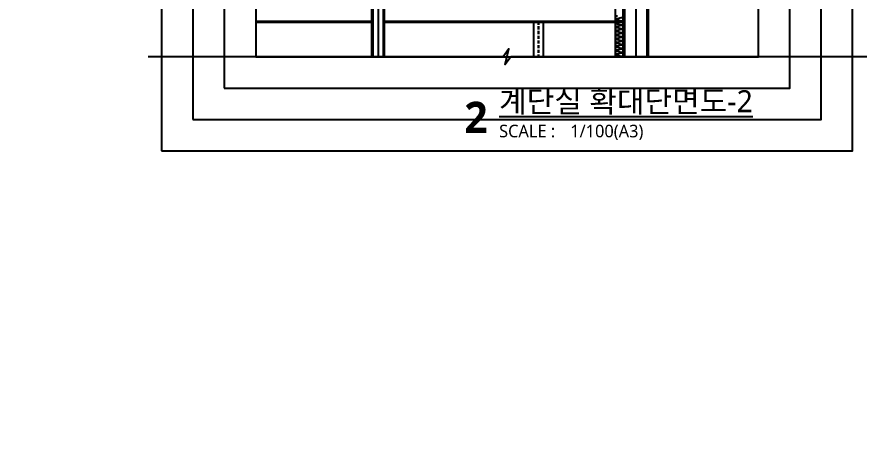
# Model space of a CAD drawing. Header units: millimetres. Extents: x 2325 to 124624, y 1250 to 28650.
# Drawn here: x 63436 to 76965, y 10999 to 17703 of the extents above; entities that cross this region are included whole.
import ezdxf
from ezdxf.enums import TextEntityAlignment as Align
from ezdxf.xclip import XClip

# ---------------------------------------------------------------- set-up
doc = ezdxf.new("R2010")
doc.units = ezdxf.units.MM
doc.header["$LTSCALE"] = 200
doc.header["$XCLIPFRAME"] = 0
doc.linetypes.add('CEN-GAUN', pattern=[32.2, 30, -1, 0.2, -1])
doc.linetypes.add('HIDDEN', pattern=[0.375, 0.25, -0.125])
for name, color, linetype in [('0-S-col', 4, 'Continuous'), ('A-ELE9', 9, 'Continuous'), ('CEN', 1, 'CEN-GAUN'), ('ELE-6', 6, 'Continuous'), ('HAT-254', 254, 'Continuous'), ('Insul', 252, 'Continuous'), ('SYM', 6, 'Continuous')]:
    doc.layers.add(name, color=color, linetype=linetype)
doc.layers.add('02Waste', color=171, linetype='Continuous', plot=False)
doc.styles.add('맑은고딕B', font='malgunbd.ttf')
doc.styles.add('스타일1', font='malgun.ttf')

# ---------------------------------------------------------------- blocks, each defined once
blk = doc.blocks.new('dddbbsdfd')
at = {"layer": '0-S-col', "color": 8}
for points in [[(238105.8, 132898.4), (238005.8, 132898.4), (238005.8, 119447.4), (238405.8, 119447.4), (238405.8, 129248.4)], [(234005.8, 126527.5), (234005.8, 129248.4)], [(234026.8, 126528.7), (234026.8, 129248.4)], [(234184.8, 129248.4), (234184.8, 126538)], [(234205.8, 126539.2), (234205.8, 129248.4)], [(238026.8, 129248.4), (238026.8, 119447.4), (238384.8, 119447.4), (238384.8, 129248.4)]]:
    blk.add_lwpolyline(points, dxfattribs=at)
blk.add_lwpolyline([(236580.8, 128660.4), (236730.8, 128660.4), (236730.8, 126698.4), (236580.8, 126698.4)], close=True, dxfattribs=at)
at = {"layer": 'A-ELE9', "color": 251}
for p, q in [((228355.8, 128667.4), (234005.8, 128667.4)), ((234205.8, 128667.4), (238005.8, 128667.4))]:
    blk.add_line(p, q, dxfattribs=at)
at = {"layer": 'A-ELE9'}
for p, q in [((228355.8, 128652.4), (234005.8, 128652.4)), ((234205.8, 128652.4), (238005.8, 128652.4))]:
    blk.add_line(p, q, dxfattribs=at)
at = {"layer": 'CEN'}
for p, q in [((234105.8, 138444.5), (234105.8, 117294.2)), ((238205.8, 138444.5), (238205.8, 117294.2))]:
    blk.add_line(p, q, dxfattribs=at)
at = {"layer": 'ELE-6'}
for p, q in [((237880.8, 122290.2), (237880.8, 129398.4)), ((237880.8, 122290.2), (237882.2, 129398.4)), ((238005.8, 122290.2), (238005.8, 129398.4))]:
    blk.add_line(p, q, dxfattribs=at)
at = {"layer": 'HAT-254', "color": 251, "linetype": 'HIDDEN'}
for p, q in [((236652.8, 128660.4), (236652.8, 126698.4)), ((236658.8, 128660.4), (236658.8, 126698.4))]:
    blk.add_line(p, q, dxfattribs=at)
at = {"layer": 'Insul'}
blk.add_lwpolyline([(237880.8, 127665.2, -0.5248557), (237914.7, 127688.6), (237972, 127673.1, 1.4491979), (237972, 127719.9), (237914.7, 127704.4, -0.5248557), (237880.8, 127727.7, -0.5248557), (237914.7, 127751.1), (237972, 127735.6, 1.4491979), (237972, 127782.4), (237914.7, 127766.9, -0.5248557), (237880.8, 127790.2, -0.5248557), (237914.7, 127813.6), (237972, 127798.1, 1.4491979), (237972, 127844.9), (237914.7, 127829.4, -0.5248557), (237880.8, 127852.7, -0.5248557), (237914.7, 127876.1), (237972, 127860.6, 1.4491979), (237972, 127907.4), (237914.7, 127891.9, -0.5248557), (237880.8, 127915.2, -0.5248557), (237914.7, 127938.6), (237972, 127923.1, 1.4491979), (237972, 127969.9), (237914.7, 127954.4, -0.5248557), (237880.8, 127977.7, -0.5248557), (237914.7, 128001.1), (237972, 127985.6, 1.4491979), (237972, 128032.4), (237914.7, 128016.9, -0.5248557), (237880.8, 128040.2, -0.5248557), (237914.7, 128063.6), (237972, 128048.1, 1.4491979), (237972, 128094.9), (237914.7, 128079.4, -0.5248557), (237880.8, 128102.7, -0.5248557), (237914.7, 128126.1), (237972, 128110.6, 1.4491979), (237972, 128157.4), (237914.7, 128141.9, -0.5248557), (237880.8, 128165.2, -0.5248557), (237914.7, 128188.6), (237972, 128173.1, 1.4491979), (237972, 128219.9), (237914.7, 128204.4, -0.5248557), (237880.8, 128227.7, -0.5248557), (237914.7, 128251.1), (237972, 128235.6, 1.4491979), (237972, 128282.4), (237914.7, 128266.9, -0.5248557), (237880.8, 128290.2, -0.5248557), (237914.7, 128313.6), (237972, 128298.1, 1.4491979), (237972, 128344.9), (237914.7, 128329.4, -0.5248557), (237880.8, 128352.7, -0.5248557), (237914.7, 128376.1), (237972, 128360.6, 1.4491979), (237972, 128407.4), (237914.7, 128391.9, -0.5248557), (237880.8, 128415.2, -0.5248557), (237914.7, 128438.6), (237972, 128423.1, 1.4491979), (237972, 128469.9), (237914.7, 128454.4, -0.5248557), (237880.8, 128477.7, -0.5248557), (237914.7, 128501.1), (237972, 128485.6, 1.4491979), (237972, 128532.4), (237914.7, 128516.9, -0.5248557), (237880.8, 128540.2, -0.5248557), (237914.7, 128563.6), (237972, 128548.1, 1.4491979), (237972, 128594.9), (237914.7, 128579.4, -0.5248557), (237880.8, 128602.7, -0.5248557), (237914.7, 128626.1), (237972, 128610.6, 1.4491979), (237972, 128657.4), (237914.7, 128641.9, -0.5248557), (237880.8, 128665.2, -0.5248557), (237914.7, 128688.6), (237972, 128673.1, 1.4491979), (237972, 128719.9), (237914.7, 128704.4, -0.5248557), (237880.8, 128727.7, -0.5248557), (237914.7, 128751.1)], format="xyb", dxfattribs=at)
blk = doc.blocks.new('dwgtitle')
at = {"layer": 'SYM', "color": 3, "style": '스타일1'}
blk.add_text('SCALE :', height=4, dxfattribs=at).set_placement((12.25, -1.4))
for tag, p, height in [('%%UTITLE', (12.25, 6.59), 7), ('1/100', (34.89, -1.4), 4)]:
    blk.add_attdef(tag, p, '', height=height, dxfattribs=at)
at = {"layer": 'SYM', "color": 6, "style": '맑은고딕B'}
blk.add_attdef('A', text='', height=10, dxfattribs=at).set_placement((4.89, 5), align=Align.MIDDLE)

msp = doc.modelspace()

# ---------------------------------------------------------------- linework, layer by layer
at = {"layer": '02Waste'}
for points in [[(65735.4, 15570.8), (76735.4, 15570.8), (76735.4, 26637.2), (65735.4, 26637.2)], [(66235.4, 16070.8), (76235.4, 16070.8), (76235.4, 26137.2), (66235.4, 26137.2)], [(66735.4, 16570.8), (75735.4, 16570.8), (75735.4, 25637.2), (66735.4, 25637.2)], [(67235.4, 17070.8), (75235.4, 17070.8), (75235.4, 25137.2), (67235.4, 25137.2)]]:
    msp.add_lwpolyline(points, close=True, dxfattribs=at)
at = {"layer": 'SYM'}
msp.add_lwpolyline([(76965, 17070.8), (71297.4, 17070.8), (71204.1, 16945.8), (71266.6, 17195.8), (71172.9, 17070.8), (65522.2, 17070.8)], dxfattribs=at)

# ---------------------------------------------------------------- block references
ref = msp.add_blockref('dddbbsdfd', (-164920.1, -111030.2))
XClip(ref).set_block_clipping_path([(232155.531008494, 128100.966), (240155.531008494, 136167.4144981058)])
at = {"layer": 'SYM', "xscale": 50.00000000004174, "yscale": 50.00000000004174, "zscale": 50.00000000004174}
msp.add_blockref('dwgtitle', (70496.8, 15856.6), dxfattribs=at).add_auto_attribs({'%%UTITLE': '%%u계단실 확대단면도-2', '1/100': '1/100(A3)', 'A': '2'})

doc.saveas('drawing.dxf')
